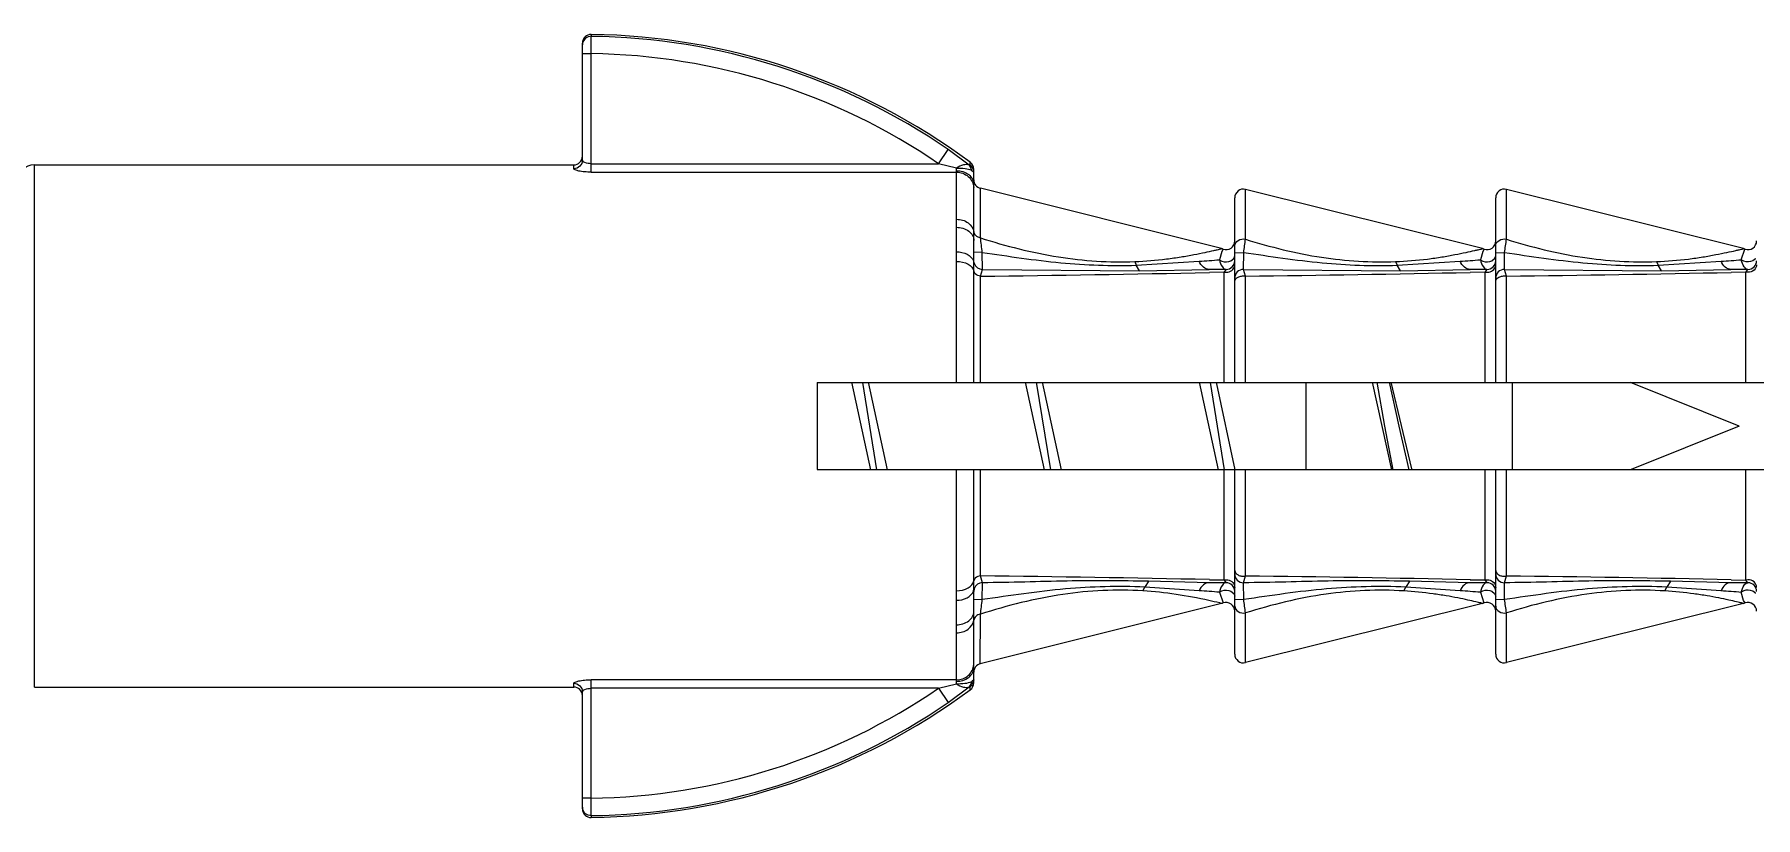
# Model space of a CAD drawing. Extents: x 9631 to 10472, y -18721 to -18126.
# Drawn here: x 10355.61 to 10370.45, y -18387.67 to -18380.92 of the extents above; entities that cross this region are included whole.
import ezdxf

# ---------------------------------------------------------------- set-up
doc = ezdxf.new("R2010")
doc.units = 0
doc.header["$MEASUREMENT"] = 0
doc.layers.get('0').update_dxf_attribs({"linetype": 'CONTINUOUS', "lineweight": 13})

msp = doc.modelspace()

# ---------------------------------------------------------------- linework, layer by layer
at = {"color": 7, "linetype": 'Continuous'}
for p, q in [((10360.332, -18382.002), (10360.332, -18380.994)), ((10360.407, -18381.085), (10360.408, -18380.935)), ((10360.408, -18380.919), (10360.408, -18380.935)), ((10360.407, -18381.085), (10360.332, -18381.085)), ((10360.407, -18382.106), (10360.407, -18381.085)), ((10360.407, -18382.033), (10363.402, -18382.033)), ((10363.402, -18382.033), (10363.487, -18381.91)), ((10363.557, -18382.071), (10363.402, -18382.033)), ((10363.666, -18382.045), (10363.487, -18381.91)), ((10363.676, -18382.046), (10363.676, -18382.021)), ((10355.607, -18382.043), (10360.257, -18382.043)), ((10355.607, -18386.543), (10355.607, -18382.043)), ((10360.257, -18382.076), (10360.257, -18382.043)), ((10360.407, -18382.106), (10363.558, -18382.106)), ((10363.557, -18382.093), (10363.557, -18382.071)), ((10363.558, -18382.106), (10363.557, -18382.093)), ((10363.558, -18382.512), (10363.558, -18382.106)), ((10363.666, -18382.045), (10363.676, -18382.046)), ((10363.666, -18382.045), (10363.686, -18382.085)), ((10363.676, -18382.046), (10363.704, -18382.084)), ((10363.686, -18382.09), (10363.704, -18382.103)), ((10363.707, -18382.214), (10363.707, -18382.081)), ((10363.707, -18382.238), (10363.707, -18382.214)), ((10363.707, -18382.62), (10363.707, -18382.238)), ((10365.843, -18382.765), (10363.764, -18382.245)), ((10363.764, -18382.672), (10363.764, -18382.245)), ((10365.957, -18383.919), (10365.957, -18382.327)), ((10368.093, -18382.765), (10366.05, -18382.254)), ((10366.05, -18382.684), (10366.05, -18382.254)), ((10368.207, -18383.919), (10368.207, -18382.327)), ((10370.343, -18382.765), (10368.3, -18382.254)), ((10368.3, -18382.684), (10368.3, -18382.254)), ((10363.557, -18382.581), (10363.558, -18382.512)), ((10363.557, -18382.792), (10363.557, -18382.581)), ((10363.707, -18382.695), (10363.707, -18382.62)), ((10363.707, -18382.892), (10363.707, -18382.695)), ((10365.857, -18382.769), (10365.846, -18382.789)), ((10368.107, -18382.769), (10368.096, -18382.789)), ((10370.325, -18382.861), (10370.356, -18382.77)), ((10363.558, -18382.875), (10363.557, -18382.792)), ((10363.558, -18383.919), (10363.558, -18382.875)), ((10363.703, -18382.87), (10363.707, -18382.892)), ((10363.78, -18382.798), (10363.707, -18382.796)), ((10363.71, -18382.891), (10363.707, -18382.869)), ((10363.707, -18382.96), (10363.707, -18382.892)), ((10363.782, -18382.944), (10363.78, -18382.798)), ((10365.094, -18382.876), (10365.108, -18382.908)), ((10365.108, -18382.908), (10365.65, -18382.873)), ((10365.136, -18382.957), (10365.108, -18382.908)), ((10365.846, -18382.789), (10365.825, -18382.861)), ((10365.924, -18382.87), (10365.948, -18382.851)), ((10365.948, -18382.851), (10365.957, -18382.827)), ((10365.957, -18382.801), (10366.034, -18382.798)), ((10366.032, -18382.944), (10366.034, -18382.798)), ((10367.344, -18382.876), (10367.358, -18382.908)), ((10367.358, -18382.908), (10367.9, -18382.873)), ((10367.386, -18382.957), (10367.358, -18382.908)), ((10368.096, -18382.789), (10368.075, -18382.861)), ((10368.174, -18382.87), (10368.198, -18382.851)), ((10368.198, -18382.851), (10368.207, -18382.827)), ((10368.207, -18382.801), (10368.284, -18382.799)), ((10368.282, -18382.944), (10368.284, -18382.799)), ((10369.594, -18382.876), (10369.608, -18382.908)), ((10369.608, -18382.908), (10370.15, -18382.873)), ((10369.636, -18382.957), (10369.608, -18382.908)), ((10370.446, -18382.854), (10370.424, -18382.87)), ((10363.707, -18383.919), (10363.707, -18382.96)), ((10363.764, -18383.002), (10363.782, -18382.944)), ((10363.764, -18383.919), (10363.764, -18383.002)), ((10363.782, -18382.944), (10365.136, -18382.957)), ((10365.136, -18382.957), (10365.736, -18382.944)), ((10365.882, -18382.944), (10365.736, -18382.944)), ((10365.864, -18382.967), (10365.739, -18382.97)), ((10365.882, -18382.944), (10365.864, -18382.967)), ((10365.864, -18382.967), (10365.864, -18383.919)), ((10365.864, -18382.967), (10365.897, -18382.967)), ((10366.05, -18383.001), (10366.032, -18382.944)), ((10366.032, -18382.944), (10367.386, -18382.957)), ((10366.05, -18383.919), (10366.05, -18383.001)), ((10367.386, -18382.957), (10367.986, -18382.944)), ((10368.132, -18382.944), (10367.986, -18382.944)), ((10368.114, -18382.967), (10367.988, -18382.97)), ((10368.132, -18382.944), (10368.114, -18382.967)), ((10368.114, -18382.967), (10368.114, -18383.919)), ((10368.114, -18382.967), (10368.147, -18382.967)), ((10368.3, -18383.001), (10368.282, -18382.944)), ((10368.282, -18382.944), (10369.636, -18382.957)), ((10368.3, -18383.919), (10368.3, -18383.001)), ((10369.636, -18382.957), (10370.236, -18382.944)), ((10370.382, -18382.944), (10370.236, -18382.944)), ((10370.364, -18382.967), (10370.238, -18382.97)), ((10370.364, -18382.967), (10370.382, -18382.944)), ((10370.364, -18383.919), (10370.364, -18382.967)), ((10370.381, -18382.969), (10370.364, -18382.967)), ((10362.357, -18383.919), (10378.857, -18383.919)), ((10362.357, -18383.919), (10362.357, -18384.669)), ((10362.651, -18383.916), (10362.815, -18384.671)), ((10362.746, -18383.918), (10362.867, -18384.67)), ((10362.962, -18384.67), (10362.799, -18383.916)), ((10364.151, -18383.916), (10364.315, -18384.671)), ((10364.246, -18383.916), (10364.367, -18384.67)), ((10364.462, -18384.671), (10364.299, -18383.916)), ((10365.651, -18383.916), (10365.815, -18384.671)), ((10365.746, -18383.918), (10365.867, -18384.67)), ((10365.802, -18383.93), (10365.799, -18383.916)), ((10365.962, -18384.67), (10365.802, -18383.93)), ((10366.573, -18384.669), (10366.573, -18383.919)), ((10367.142, -18383.916), (10367.308, -18384.671)), ((10367.252, -18384.294), (10367.184, -18383.917)), ((10367.289, -18383.917), (10367.371, -18384.294)), ((10367.485, -18384.664), (10367.306, -18383.917)), ((10368.349, -18383.919), (10368.349, -18384.669)), ((10370.307, -18384.294), (10369.369, -18383.919)), ((10367.323, -18384.672), (10367.252, -18384.294)), ((10367.371, -18384.294), (10367.458, -18384.671)), ((10370.307, -18384.294), (10369.374, -18384.667)), ((10362.357, -18384.669), (10378.857, -18384.669)), ((10363.558, -18385.713), (10363.558, -18384.669)), ((10363.707, -18385.627), (10363.707, -18384.669)), ((10363.764, -18385.585), (10363.764, -18384.669)), ((10365.864, -18384.669), (10365.864, -18385.62)), ((10365.957, -18386.26), (10365.957, -18384.669)), ((10366.05, -18385.586), (10366.05, -18384.669)), ((10368.114, -18384.669), (10368.114, -18385.62)), ((10368.207, -18386.26), (10368.207, -18384.669)), ((10368.3, -18385.586), (10368.3, -18384.669)), ((10370.364, -18385.621), (10370.364, -18384.669)), ((10363.782, -18385.644), (10363.764, -18385.585)), ((10366.032, -18385.644), (10366.05, -18385.586)), ((10368.282, -18385.644), (10368.3, -18385.586)), ((10363.557, -18385.795), (10363.558, -18385.713)), ((10363.703, -18385.717), (10363.707, -18385.695)), ((10363.707, -18385.695), (10363.707, -18385.627)), ((10363.707, -18385.892), (10363.707, -18385.695)), ((10363.71, -18385.696), (10363.707, -18385.719)), ((10363.78, -18385.789), (10363.782, -18385.644)), ((10365.165, -18385.715), (10365.182, -18385.682)), ((10365.213, -18385.632), (10365.182, -18385.682)), ((10365.65, -18385.714), (10365.182, -18385.682)), ((10365.736, -18385.644), (10365.213, -18385.632)), ((10365.882, -18385.644), (10365.736, -18385.644)), ((10365.738, -18385.618), (10365.864, -18385.62)), ((10365.825, -18385.726), (10365.856, -18385.817)), ((10365.864, -18385.62), (10365.882, -18385.644)), ((10365.864, -18385.62), (10365.897, -18385.62)), ((10365.924, -18385.717), (10365.948, -18385.736)), ((10365.948, -18385.736), (10365.957, -18385.76)), ((10366.034, -18385.789), (10366.032, -18385.644)), ((10367.415, -18385.715), (10367.432, -18385.682)), ((10367.463, -18385.632), (10367.432, -18385.682)), ((10367.9, -18385.714), (10367.432, -18385.682)), ((10367.986, -18385.644), (10367.463, -18385.632)), ((10368.132, -18385.644), (10367.986, -18385.644)), ((10367.988, -18385.618), (10368.114, -18385.62)), ((10368.075, -18385.726), (10368.106, -18385.817)), ((10368.114, -18385.62), (10368.132, -18385.644)), ((10368.114, -18385.62), (10368.147, -18385.62)), ((10368.174, -18385.717), (10368.198, -18385.736)), ((10368.198, -18385.736), (10368.207, -18385.76)), ((10368.284, -18385.789), (10368.282, -18385.644)), ((10369.665, -18385.715), (10369.682, -18385.682)), ((10369.713, -18385.632), (10369.682, -18385.682)), ((10370.15, -18385.714), (10369.682, -18385.682)), ((10370.236, -18385.644), (10369.713, -18385.632)), ((10370.382, -18385.644), (10370.236, -18385.644)), ((10370.238, -18385.618), (10370.364, -18385.621)), ((10370.345, -18385.797), (10370.325, -18385.726)), ((10370.381, -18385.619), (10370.364, -18385.621)), ((10370.382, -18385.644), (10370.364, -18385.621)), ((10370.446, -18385.733), (10370.424, -18385.717)), ((10363.557, -18386.007), (10363.557, -18385.795)), ((10363.78, -18385.789), (10363.707, -18385.791)), ((10363.707, -18385.967), (10363.707, -18385.892)), ((10365.843, -18385.822), (10363.763, -18386.342)), ((10365.843, -18385.822), (10365.827, -18385.818)), ((10365.957, -18385.786), (10366.034, -18385.789)), ((10368.093, -18385.822), (10366.05, -18386.333)), ((10368.207, -18385.786), (10368.284, -18385.789)), ((10370.343, -18385.822), (10368.3, -18386.333)), ((10370.357, -18385.818), (10370.345, -18385.797)), ((10363.558, -18386.075), (10363.557, -18386.007)), ((10363.707, -18386.349), (10363.707, -18385.967)), ((10363.763, -18386.342), (10363.764, -18385.915)), ((10366.05, -18386.333), (10366.05, -18385.904)), ((10368.3, -18386.333), (10368.3, -18385.904)), ((10363.558, -18386.481), (10363.558, -18386.075)), ((10363.558, -18386.481), (10360.407, -18386.481)), ((10360.407, -18387.502), (10360.407, -18386.481)), ((10363.557, -18386.494), (10363.558, -18386.481)), ((10363.707, -18386.481), (10363.693, -18386.524)), ((10363.707, -18386.481), (10363.693, -18386.492)), ((10363.707, -18386.375), (10363.707, -18386.349)), ((10363.707, -18386.506), (10363.707, -18386.375)), ((10355.607, -18386.543), (10360.257, -18386.543)), ((10360.257, -18386.543), (10360.257, -18386.511)), ((10360.332, -18387.593), (10360.332, -18386.585)), ((10363.402, -18386.554), (10360.407, -18386.554)), ((10363.402, -18386.554), (10363.557, -18386.516)), ((10363.402, -18386.554), (10363.486, -18386.677)), ((10363.486, -18386.677), (10363.666, -18386.542)), ((10363.557, -18386.516), (10363.557, -18386.494)), ((10363.683, -18386.514), (10363.666, -18386.542)), ((10363.666, -18386.542), (10363.676, -18386.541)), ((10363.676, -18386.566), (10363.676, -18386.541)), ((10363.686, -18386.497), (10363.683, -18386.514)), ((10363.693, -18386.492), (10363.686, -18386.497)), ((10360.407, -18387.502), (10360.332, -18387.502)), ((10360.408, -18387.651), (10360.407, -18387.502)), ((10360.408, -18387.651), (10360.408, -18387.668))]:
    msp.add_line(p, q, dxfattribs=at)
for centre, radius, start, end in [((10360.407, -18380.994), 0.075, 89.2238, 179.9981), ((10360.406, -18381.01), 0.0744, 168.324, 179.9458), ((10360.332, -18386.543), 5.625, 53.5144, 89.2238), ((10360.333, -18386.522), 5.587, 55.6371, 89.2322), ((10360.333, -18386.523), 5.439, 55.6464, 89.2262), ((10360.257, -18381.968), 0.075, 269.9981, 359.9981), ((10363.632, -18382.081), 0.075, 359.9981, 53.5144), ((10355.607, -18382.193), 0.15, 89.9981, 179.9981), ((10363.61, -18382.094), 0.0766, 3.0804, 7.1269), ((10363.633, -18382.106), 0.0739, 0.068, 17.079), ((10363.782, -18382.172), 0.075, 179.9981, 255.9619), ((10366.032, -18382.327), 0.075, 75.9619, 179.9981), ((10368.282, -18382.327), 0.075, 75.9619, 179.9981), ((10340.395, -18385.735), 23.569, 7.1589, 7.4674), ((10365.807, -18382.911), 0.15, 70.5269, 75.9619), ((10365.882, -18382.699), 0.075, 250.5269, 359.9981), ((10338.461, -18378.902), 27.847, 351.9574, 352.1962), ((10368.057, -18382.911), 0.15, 70.5269, 75.9619), ((10368.132, -18382.699), 0.075, 250.5269, 359.9981), ((10340.711, -18378.902), 27.847, 351.9574, 352.1962), ((10370.307, -18382.911), 0.15, 70.5269, 75.9619), ((10370.382, -18382.699), 0.075, 250.5269, 359.9981), ((10363.782, -18382.869), 0.0749, 197.2807, 269.8926), ((10364.389, -18363.43), 19.484, 273.7108, 274.2269), ((10365.882, -18382.869), 0.075, 269.9981, 359.9981), ((10366.639, -18363.431), 19.483, 273.7108, 274.2269), ((10368.132, -18382.869), 0.075, 269.998, 359.9981), ((10368.889, -18363.429), 19.485, 273.7108, 274.2269), ((10370.382, -18382.869), 0.075, 269.9981, 359.9981), ((10370.409, -18382.821), 0.0497, 318.7131, 322.5207), ((10361.695, -18194.917), 188.097, 270.63008, 271.23174), ((10366.032, -18383.019), 0.075, 89.8222, 180.0149), ((10363.967, -18196.068), 186.945, 270.63827, 271.23248), ((10368.282, -18383.019), 0.075, 89.8222, 180.0149), ((10366.217, -18196.068), 186.945, 270.63827, 271.23248), ((10361.189, -18603.932), 218.362, 88.80609, 89.32436), ((10366.032, -18385.569), 0.075, 179.9813, 270.1741), ((10363.473, -18601.92), 216.349, 88.80401, 89.31746), ((10368.282, -18385.569), 0.075, 179.9813, 270.1741), ((10365.723, -18601.92), 216.349, 88.80401, 89.31746), ((10363.782, -18385.718), 0.0749, 90.1043, 162.7191), ((10364.223, -18407.525), 21.858, 85.7974, 86.2575), ((10365.882, -18385.719), 0.075, 359.9981, 89.998), ((10366.468, -18407.604), 21.937, 85.7983, 86.2568), ((10368.132, -18385.719), 0.075, 359.9981, 89.9981), ((10368.718, -18407.599), 21.931, 85.7982, 86.2568), ((10370.382, -18385.719), 0.075, 359.9981, 89.9981), ((10370.409, -18385.766), 0.0497, 37.506, 41.2571), ((10346.749, -18383.666), 17.163, 352.4707, 352.8943), ((10365.807, -18385.676), 0.15, 284.0343, 289.4693), ((10365.882, -18385.889), 0.075, 359.9981, 109.4693), ((10345.481, -18388.706), 20.759, 7.7591, 8.0794), ((10368.057, -18385.677), 0.15, 284.0343, 289.4693), ((10368.132, -18385.889), 0.075, 359.9981, 109.4693), ((10347.731, -18388.706), 20.759, 7.7591, 8.0794), ((10370.307, -18385.677), 0.15, 284.0343, 289.4693), ((10370.382, -18385.889), 0.075, 359.9981, 109.4693), ((10366.032, -18386.26), 0.075, 179.9981, 284.0343), ((10368.282, -18386.26), 0.075, 179.9981, 284.0343), ((10363.782, -18386.415), 0.075, 104.0343, 179.9981), ((10360.257, -18386.618), 0.075, 359.9981, 89.9981), ((10360.335, -18382.068), 5.434, 270.7504, 304.3567), ((10360.332, -18382.043), 5.625, 270.7724, 306.4818), ((10363.632, -18386.506), 0.075, 306.4818, 359.9981), ((10363.632, -18386.48), 0.0751, 306.2241, 323.93), ((10360.333, -18382.065), 5.587, 270.7637, 304.3593), ((10360.406, -18387.577), 0.0745, 180.0562, 192.3155), ((10360.407, -18387.593), 0.075, 179.9981, 270.7724)]:
    msp.add_arc(centre, radius, start, end, dxfattribs=at)
for points, knots in [([(10360.408, -18380.935), (10360.391, -18380.935), (10360.356, -18380.947), (10360.337, -18380.979), (10360.333, -18380.995)], [0, 0, 0, 0, 0.500696, 1, 1, 1, 1]), ([(10360.332, -18382.002), (10360.332, -18382.021), (10360.316, -18382.06), (10360.276, -18382.076), (10360.257, -18382.076)], [0, 0, 0, 0, 0.497428, 1, 1, 1, 1]), ([(10360.407, -18382.033), (10360.389, -18382.033), (10360.363, -18382.03), (10360.332, -18382.012), (10360.332, -18382.002)], [0, 0, 0, 0, 0.651427, 1, 1, 1, 1]), ([(10360.407, -18382.106), (10360.388, -18382.106), (10360.353, -18382.104), (10360.305, -18382.098), (10360.276, -18382.09), (10360.257, -18382.081), (10360.257, -18382.076)], [0, 0, 0, 0, 0.366302, 0.680973, 0.900198, 1, 1, 1, 1]), ([(10363.666, -18382.045), (10363.651, -18382.039), (10363.61, -18382.042), (10363.576, -18382.059), (10363.557, -18382.071)], [0, 0, 0, 0, 0.41649, 1, 1, 1, 1]), ([(10363.557, -18382.071), (10363.582, -18382.069), (10363.626, -18382.071), (10363.67, -18382.081), (10363.686, -18382.09)], [0, 0, 0, 0, 0.564879, 1, 1, 1, 1]), ([(10363.557, -18382.093), (10363.594, -18382.093), (10363.651, -18382.109), (10363.698, -18382.163), (10363.707, -18382.196), (10363.707, -18382.212)], [0, 0, 0, 0, 0.5336, 0.775136, 1, 1, 1, 1]), ([(10363.558, -18382.106), (10363.594, -18382.106), (10363.668, -18382.132), (10363.704, -18382.203), (10363.707, -18382.238)], [0, 0, 0, 0, 0.504702, 1, 1, 1, 1]), ([(10363.704, -18382.103), (10363.705, -18382.103), (10363.706, -18382.104), (10363.707, -18382.106), (10363.707, -18382.106)], [0, 0, 0, 0, 0.647724, 1, 1, 1, 1]), ([(10363.557, -18382.581), (10363.594, -18382.581), (10363.65, -18382.596), (10363.698, -18382.648), (10363.707, -18382.68), (10363.707, -18382.695)], [0, 0, 0, 0, 0.540725, 0.78039, 1, 1, 1, 1]), ([(10363.558, -18382.512), (10363.593, -18382.512), (10363.661, -18382.529), (10363.704, -18382.59), (10363.707, -18382.62)], [0, 0, 0, 0, 0.538061, 1, 1, 1, 1]), ([(10363.764, -18382.672), (10363.75, -18382.669), (10363.724, -18382.658), (10363.709, -18382.632), (10363.707, -18382.62)], [0, 0, 0, 0, 0.533877, 1, 1, 1, 1]), ([(10363.764, -18382.672), (10363.984, -18382.742), (10364.422, -18382.855), (10364.875, -18382.885), (10365.094, -18382.876)], [0, 0, 0, 0, 0.512706, 1, 1, 1, 1]), ([(10365.094, -18382.876), (10365.186, -18382.873), (10365.32, -18382.861), (10365.49, -18382.837), (10365.6, -18382.818), (10365.695, -18382.799), (10365.761, -18382.784), (10365.803, -18382.775), (10365.823, -18382.77), (10365.836, -18382.767), (10365.842, -18382.765), (10365.843, -18382.765)], [0, 0, 0, 0, 0.363696, 0.529143, 0.679061, 0.808383, 0.91034, 0.948519, 0.976754, 0.994126, 1, 1, 1, 1]), ([(10365.957, -18382.741), (10365.957, -18382.723), (10365.985, -18382.684), (10366.029, -18382.679), (10366.05, -18382.684)], [0, 0, 0, 0, 0.456821, 1, 1, 1, 1]), ([(10366.05, -18382.684), (10366.264, -18382.751), (10366.691, -18382.857), (10367.131, -18382.885), (10367.344, -18382.876)], [0, 0, 0, 0, 0.512771, 1, 1, 1, 1]), ([(10367.344, -18382.876), (10367.436, -18382.873), (10367.57, -18382.862), (10367.74, -18382.838), (10367.85, -18382.818), (10367.945, -18382.799), (10368.011, -18382.784), (10368.053, -18382.775), (10368.073, -18382.77), (10368.086, -18382.768), (10368.092, -18382.765), (10368.093, -18382.765)], [0, 0, 0, 0, 0.363696, 0.529143, 0.679061, 0.808383, 0.91034, 0.948519, 0.976754, 0.994126, 1, 1, 1, 1]), ([(10368.207, -18382.741), (10368.207, -18382.723), (10368.235, -18382.684), (10368.279, -18382.679), (10368.3, -18382.684)], [0, 0, 0, 0, 0.456821, 1, 1, 1, 1]), ([(10368.3, -18382.684), (10368.514, -18382.751), (10368.941, -18382.857), (10369.381, -18382.885), (10369.594, -18382.876)], [0, 0, 0, 0, 0.512771, 1, 1, 1, 1]), ([(10369.594, -18382.876), (10369.686, -18382.873), (10369.82, -18382.862), (10369.99, -18382.838), (10370.1, -18382.818), (10370.195, -18382.799), (10370.261, -18382.785), (10370.303, -18382.775), (10370.323, -18382.77), (10370.336, -18382.768), (10370.342, -18382.765), (10370.343, -18382.765)], [0, 0, 0, 0, 0.363696, 0.529143, 0.679061, 0.808383, 0.91034, 0.948519, 0.976754, 0.994126, 1, 1, 1, 1]), ([(10363.557, -18382.792), (10363.589, -18382.792), (10363.648, -18382.802), (10363.695, -18382.846), (10363.703, -18382.87)], [0, 0, 0, 0, 0.555642, 1, 1, 1, 1]), ([(10363.558, -18382.875), (10363.592, -18382.875), (10363.654, -18382.885), (10363.703, -18382.935), (10363.707, -18382.96)], [0, 0, 0, 0, 0.571547, 1, 1, 1, 1]), ([(10363.78, -18382.798), (10364.005, -18382.83), (10364.445, -18382.898), (10364.891, -18382.915), (10365.108, -18382.908)], [0, 0, 0, 0, 0.512259, 1, 1, 1, 1]), ([(10365.736, -18382.944), (10365.719, -18382.944), (10365.68, -18382.927), (10365.658, -18382.893), (10365.65, -18382.873)], [0, 0, 0, 0, 0.453579, 1, 1, 1, 1]), ([(10365.825, -18382.861), (10365.83, -18382.883), (10365.84, -18382.916), (10365.869, -18382.944), (10365.882, -18382.944)], [0, 0, 0, 0, 0.638647, 1, 1, 1, 1]), ([(10365.825, -18382.861), (10365.831, -18382.866), (10365.862, -18382.882), (10365.901, -18382.881), (10365.924, -18382.87)], [0, 0, 0, 0, 0.236916, 1, 1, 1, 1]), ([(10365.897, -18382.967), (10365.913, -18382.964), (10365.943, -18382.95), (10365.957, -18382.918), (10365.957, -18382.904)], [0, 0, 0, 0, 0.521549, 1, 1, 1, 1]), ([(10366.034, -18382.798), (10366.259, -18382.83), (10366.697, -18382.899), (10367.142, -18382.915), (10367.358, -18382.908)], [0, 0, 0, 0, 0.512254, 1, 1, 1, 1]), ([(10367.986, -18382.944), (10367.969, -18382.944), (10367.93, -18382.927), (10367.908, -18382.893), (10367.9, -18382.873)], [0, 0, 0, 0, 0.453579, 1, 1, 1, 1]), ([(10368.075, -18382.861), (10368.08, -18382.883), (10368.09, -18382.916), (10368.119, -18382.944), (10368.132, -18382.944)], [0, 0, 0, 0, 0.638644, 1, 1, 1, 1]), ([(10368.075, -18382.861), (10368.081, -18382.866), (10368.112, -18382.882), (10368.151, -18382.881), (10368.174, -18382.87)], [0, 0, 0, 0, 0.236916, 1, 1, 1, 1]), ([(10368.147, -18382.967), (10368.163, -18382.965), (10368.193, -18382.95), (10368.207, -18382.918), (10368.207, -18382.904)], [0, 0, 0, 0, 0.521549, 1, 1, 1, 1]), ([(10368.284, -18382.799), (10368.509, -18382.83), (10368.947, -18382.899), (10369.392, -18382.915), (10369.608, -18382.908)], [0, 0, 0, 0, 0.512254, 1, 1, 1, 1]), ([(10370.236, -18382.944), (10370.219, -18382.944), (10370.18, -18382.927), (10370.158, -18382.893), (10370.15, -18382.873)], [0, 0, 0, 0, 0.453579, 1, 1, 1, 1]), ([(10370.382, -18382.944), (10370.369, -18382.944), (10370.34, -18382.916), (10370.33, -18382.883), (10370.325, -18382.861)], [0, 0, 0, 0, 0.361303, 1, 1, 1, 1]), ([(10370.424, -18382.87), (10370.401, -18382.881), (10370.362, -18382.882), (10370.331, -18382.866), (10370.325, -18382.861)], [0, 0, 0, 0, 0.763084, 1, 1, 1, 1]), ([(10370.457, -18382.904), (10370.457, -18382.921), (10370.438, -18382.957), (10370.4, -18382.969), (10370.381, -18382.969)], [0, 0, 0, 0, 0.475547, 1, 1, 1, 1]), ([(10363.764, -18383.002), (10363.756, -18383.001), (10363.734, -18382.995), (10363.71, -18382.977), (10363.707, -18382.96)], [0, 0, 0, 0, 0.303584, 1, 1, 1, 1]), ([(10365.957, -18383.048), (10365.957, -18383.032), (10365.98, -18383.008), (10366.016, -18383), (10366.039, -18383), (10366.05, -18383.001)], [0, 0, 0, 0, 0.418647, 0.70114, 1, 1, 1, 1]), ([(10368.207, -18383.048), (10368.207, -18383.032), (10368.23, -18383.009), (10368.266, -18383), (10368.289, -18383), (10368.3, -18383.001)], [0, 0, 0, 0, 0.418647, 0.70114, 1, 1, 1, 1]), ([(10363.764, -18385.585), (10363.756, -18385.586), (10363.733, -18385.592), (10363.71, -18385.61), (10363.707, -18385.627)], [0, 0, 0, 0, 0.303584, 1, 1, 1, 1]), ([(10365.957, -18385.54), (10365.957, -18385.555), (10365.98, -18385.579), (10366.016, -18385.588), (10366.039, -18385.588), (10366.05, -18385.586)], [0, 0, 0, 0, 0.418647, 0.70114, 1, 1, 1, 1]), ([(10368.207, -18385.54), (10368.207, -18385.556), (10368.23, -18385.579), (10368.266, -18385.588), (10368.289, -18385.588), (10368.3, -18385.586)], [0, 0, 0, 0, 0.418647, 0.70114, 1, 1, 1, 1]), ([(10363.557, -18385.795), (10363.589, -18385.795), (10363.647, -18385.785), (10363.695, -18385.741), (10363.703, -18385.717)], [0, 0, 0, 0, 0.555644, 1, 1, 1, 1]), ([(10363.558, -18385.713), (10363.592, -18385.713), (10363.654, -18385.702), (10363.703, -18385.652), (10363.707, -18385.627)], [0, 0, 0, 0, 0.571547, 1, 1, 1, 1]), ([(10365.165, -18385.715), (10364.936, -18385.7), (10364.458, -18385.723), (10363.996, -18385.841), (10363.764, -18385.915)], [0, 0, 0, 0, 0.485201, 1, 1, 1, 1]), ([(10365.182, -18385.682), (10364.954, -18385.672), (10364.483, -18385.683), (10364.018, -18385.756), (10363.78, -18385.789)], [0, 0, 0, 0, 0.486163, 1, 1, 1, 1]), ([(10365.213, -18385.632), (10364.979, -18385.627), (10364.502, -18385.625), (10364.025, -18385.643), (10363.782, -18385.644)], [0, 0, 0, 0, 0.490428, 1, 1, 1, 1]), ([(10365.827, -18385.818), (10365.796, -18385.811), (10365.578, -18385.761), (10365.356, -18385.726), (10365.165, -18385.715)], [0, 0, 0, 0, 0.142618, 1, 1, 1, 1]), ([(10365.736, -18385.644), (10365.718, -18385.644), (10365.68, -18385.66), (10365.658, -18385.695), (10365.65, -18385.714)], [0, 0, 0, 0, 0.453585, 1, 1, 1, 1]), ([(10365.882, -18385.644), (10365.869, -18385.644), (10365.839, -18385.672), (10365.83, -18385.704), (10365.825, -18385.726)], [0, 0, 0, 0, 0.361313, 1, 1, 1, 1]), ([(10365.825, -18385.726), (10365.831, -18385.721), (10365.862, -18385.705), (10365.901, -18385.706), (10365.924, -18385.717)], [0, 0, 0, 0, 0.23692, 1, 1, 1, 1]), ([(10365.897, -18385.62), (10365.913, -18385.623), (10365.943, -18385.637), (10365.957, -18385.669), (10365.957, -18385.684)], [0, 0, 0, 0, 0.521549, 1, 1, 1, 1]), ([(10367.463, -18385.632), (10367.229, -18385.627), (10366.752, -18385.625), (10366.275, -18385.643), (10366.032, -18385.644)], [0, 0, 0, 0, 0.49043, 1, 1, 1, 1]), ([(10367.432, -18385.682), (10367.204, -18385.672), (10366.735, -18385.683), (10366.272, -18385.755), (10366.034, -18385.789)], [0, 0, 0, 0, 0.486168, 1, 1, 1, 1]), ([(10367.416, -18385.715), (10367.192, -18385.701), (10366.727, -18385.722), (10366.277, -18385.833), (10366.05, -18385.904)], [0, 0, 0, 0, 0.485106, 1, 1, 1, 1]), ([(10368.093, -18385.822), (10368.088, -18385.822), (10368.077, -18385.818), (10368.057, -18385.814), (10368.021, -18385.805), (10367.961, -18385.792), (10367.876, -18385.774), (10367.776, -18385.756), (10367.621, -18385.732), (10367.5, -18385.72), (10367.416, -18385.715)], [0, 0, 0, 0, 0.022625, 0.050192, 0.087587, 0.188051, 0.316417, 0.46619, 0.63237, 1, 1, 1, 1]), ([(10367.986, -18385.644), (10367.968, -18385.644), (10367.93, -18385.66), (10367.908, -18385.695), (10367.9, -18385.714)], [0, 0, 0, 0, 0.453584, 1, 1, 1, 1]), ([(10368.132, -18385.644), (10368.119, -18385.644), (10368.089, -18385.672), (10368.08, -18385.705), (10368.075, -18385.726)], [0, 0, 0, 0, 0.361313, 1, 1, 1, 1]), ([(10368.075, -18385.726), (10368.081, -18385.721), (10368.112, -18385.705), (10368.151, -18385.706), (10368.174, -18385.717)], [0, 0, 0, 0, 0.23692, 1, 1, 1, 1]), ([(10368.147, -18385.62), (10368.163, -18385.623), (10368.193, -18385.637), (10368.207, -18385.669), (10368.207, -18385.684)], [0, 0, 0, 0, 0.521549, 1, 1, 1, 1]), ([(10369.713, -18385.632), (10369.479, -18385.627), (10369.002, -18385.625), (10368.525, -18385.643), (10368.282, -18385.644)], [0, 0, 0, 0, 0.49043, 1, 1, 1, 1]), ([(10369.682, -18385.682), (10369.454, -18385.672), (10368.985, -18385.683), (10368.522, -18385.755), (10368.284, -18385.789)], [0, 0, 0, 0, 0.486168, 1, 1, 1, 1]), ([(10369.666, -18385.715), (10369.442, -18385.701), (10368.977, -18385.722), (10368.527, -18385.833), (10368.3, -18385.904)], [0, 0, 0, 0, 0.485106, 1, 1, 1, 1]), ([(10370.343, -18385.822), (10370.338, -18385.822), (10370.327, -18385.818), (10370.307, -18385.814), (10370.271, -18385.805), (10370.211, -18385.792), (10370.126, -18385.774), (10370.026, -18385.756), (10369.871, -18385.732), (10369.75, -18385.72), (10369.666, -18385.715)], [0, 0, 0, 0, 0.022625, 0.050192, 0.087587, 0.188051, 0.316417, 0.46619, 0.63237, 1, 1, 1, 1]), ([(10370.236, -18385.644), (10370.218, -18385.644), (10370.18, -18385.66), (10370.158, -18385.695), (10370.15, -18385.714)], [0, 0, 0, 0, 0.453584, 1, 1, 1, 1]), ([(10370.325, -18385.726), (10370.33, -18385.705), (10370.339, -18385.672), (10370.369, -18385.644), (10370.382, -18385.644)], [0, 0, 0, 0, 0.638664, 1, 1, 1, 1]), ([(10370.424, -18385.717), (10370.4, -18385.706), (10370.362, -18385.705), (10370.331, -18385.721), (10370.325, -18385.726)], [0, 0, 0, 0, 0.763069, 1, 1, 1, 1]), ([(10370.457, -18385.684), (10370.457, -18385.667), (10370.438, -18385.63), (10370.4, -18385.618), (10370.381, -18385.619)], [0, 0, 0, 0, 0.475546, 1, 1, 1, 1]), ([(10363.557, -18386.007), (10363.594, -18386.007), (10363.65, -18385.991), (10363.698, -18385.939), (10363.707, -18385.907), (10363.707, -18385.892)], [0, 0, 0, 0, 0.540725, 0.780391, 1, 1, 1, 1]), ([(10365.957, -18385.846), (10365.957, -18385.865), (10365.985, -18385.904), (10366.029, -18385.908), (10366.05, -18385.904)], [0, 0, 0, 0, 0.456822, 1, 1, 1, 1]), ([(10368.207, -18385.846), (10368.207, -18385.865), (10368.235, -18385.904), (10368.279, -18385.908), (10368.3, -18385.904)], [0, 0, 0, 0, 0.456822, 1, 1, 1, 1]), ([(10363.558, -18386.075), (10363.593, -18386.075), (10363.661, -18386.058), (10363.703, -18385.997), (10363.707, -18385.967)], [0, 0, 0, 0, 0.538061, 1, 1, 1, 1]), ([(10363.764, -18385.915), (10363.749, -18385.918), (10363.723, -18385.929), (10363.709, -18385.955), (10363.707, -18385.967)], [0, 0, 0, 0, 0.533877, 1, 1, 1, 1]), ([(10360.257, -18386.511), (10360.257, -18386.506), (10360.276, -18386.497), (10360.305, -18386.489), (10360.353, -18386.482), (10360.388, -18386.481), (10360.407, -18386.481)], [0, 0, 0, 0, 0.099801, 0.319023, 0.633699, 1, 1, 1, 1]), ([(10363.557, -18386.494), (10363.594, -18386.494), (10363.651, -18386.478), (10363.698, -18386.424), (10363.707, -18386.391), (10363.707, -18386.375)], [0, 0, 0, 0, 0.533596, 0.775132, 1, 1, 1, 1]), ([(10363.558, -18386.481), (10363.594, -18386.481), (10363.668, -18386.455), (10363.704, -18386.384), (10363.707, -18386.349)], [0, 0, 0, 0, 0.504703, 1, 1, 1, 1]), ([(10360.257, -18386.511), (10360.276, -18386.511), (10360.315, -18386.526), (10360.332, -18386.566), (10360.332, -18386.585)], [0, 0, 0, 0, 0.502572, 1, 1, 1, 1]), ([(10360.332, -18386.585), (10360.332, -18386.575), (10360.363, -18386.557), (10360.388, -18386.554), (10360.407, -18386.554)], [0, 0, 0, 0, 0.348572, 1, 1, 1, 1]), ([(10363.686, -18386.497), (10363.669, -18386.507), (10363.625, -18386.516), (10363.581, -18386.518), (10363.557, -18386.516)], [0, 0, 0, 0, 0.435558, 1, 1, 1, 1]), ([(10363.557, -18386.516), (10363.576, -18386.528), (10363.61, -18386.545), (10363.651, -18386.548), (10363.666, -18386.542)], [0, 0, 0, 0, 0.583558, 1, 1, 1, 1]), ([(10360.408, -18387.651), (10360.391, -18387.652), (10360.356, -18387.64), (10360.337, -18387.609), (10360.333, -18387.593)], [0, 0, 0, 0, 0.500696, 1, 1, 1, 1])]:
    msp.add_open_spline(points, degree=3, knots=knots, dxfattribs=at)
for points in [[(10370.356, -18382.77), (10370.356, -18382.77), (10370.357, -18382.77), (10370.357, -18382.769)], [(10365.856, -18385.817), (10365.856, -18385.817), (10365.856, -18385.817), (10365.857, -18385.818)], [(10368.106, -18385.817), (10368.106, -18385.817), (10368.106, -18385.818), (10368.107, -18385.818)]]:
    msp.add_open_spline(points, degree=3, dxfattribs=at)

doc.saveas('drawing.dxf')
